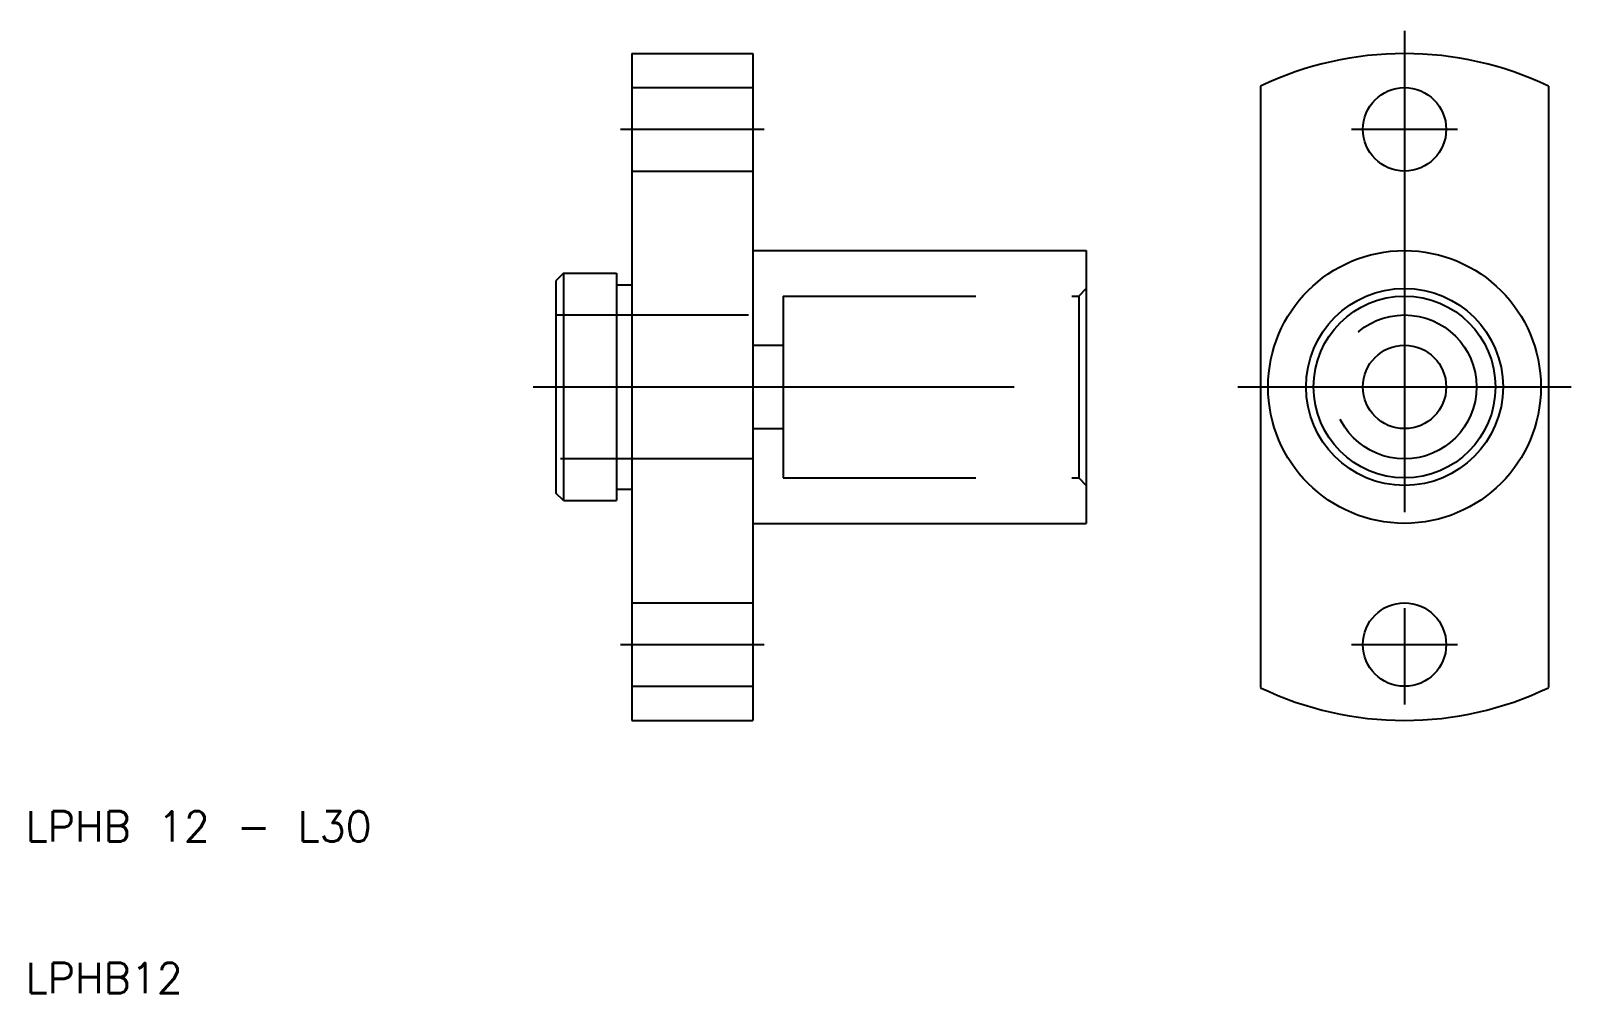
# Model space of a CAD drawing. Extents: x 10 to 112, y 10 to 74.
import ezdxf

# ---------------------------------------------------------------- set-up
doc = ezdxf.new("R2010")
doc.units = 0
doc.linetypes.add('CENTER', pattern=[50.8, 31.75, -6.35, 6.35, -6.35])
doc.linetypes.add('DASHED', pattern=[19.05, 12.7, -6.35])
doc.layers.get('0').update_dxf_attribs({"linetype": 'CONTINUOUS'})
doc.layers.add('CENTER', color=1, linetype='CENTER')
doc.styles.get("Standard").update_dxf_attribs({"font": 'txt.shx'})

msp = doc.modelspace()

# ---------------------------------------------------------------- linework, layer by layer
for p, q in [((50, 72), (58, 72)), ((50, 72), (50, 56.75)), ((58, 72), (58, 59)), ((91.5, 69.84), (91.5, 30.16)), ((110.5, 69.84), (110.5, 30.16)), ((58, 59), (58, 41)), ((58, 59), (80, 59)), ((80, 59), (80, 41)), ((45.5, 57.5), (45, 57)), ((45, 57), (45, 43)), ((45.5, 57.5), (49, 57.5)), ((45.5, 57.5), (45.5, 42.5)), ((49, 57.5), (49, 56.75)), ((49, 56.75), (50, 56.75)), ((49, 56.75), (49, 43.25)), ((50, 56.75), (50, 43.25)), ((45.5, 42.5), (45, 43)), ((49, 43.25), (50, 43.25)), ((49, 43.25), (49, 42.5)), ((50, 43.25), (50, 28)), ((45.5, 42.5), (49, 42.5)), ((58, 41), (58, 28)), ((58, 41), (80, 41)), ((50, 28), (58, 28))]:
    msp.add_line(p, q)
at = {"color": 3, "linetype": 'DASHED'}
for p, q in [((50, 69.75), (58, 69.75)), ((50, 64.25), (58, 64.25)), ((60, 56), (79.5, 56)), ((60, 56), (60, 44)), ((79.5, 56), (80, 56.5)), ((79.5, 56), (79.5, 44)), ((45, 54.75), (58, 54.75)), ((58, 54.75), (58, 45.25)), ((58, 52.75), (60, 52.75)), ((58, 47.25), (60, 47.25)), ((58, 45.25), (45, 45.25)), ((60, 44), (79.5, 44)), ((79.5, 44), (80, 43.5)), ((50, 35.75), (58, 35.75)), ((50, 30.25), (58, 30.25))]:
    msp.add_line(p, q, dxfattribs=at)
for centre, radius in [((101, 67), 2.75), ((101, 50), 9), ((101, 50), 6.5), ((101, 50), 6), ((101, 50), 2.75), ((101, 33), 2.75)]:
    msp.add_circle(centre, radius)
msp.add_circle((101, 50), 4.75, dxfattribs=at)
for start, end in [(64.417, 115.583), (244.417, 295.583)]:
    msp.add_arc((101, 50), 22, start, end)
at = {"layer": 'CENTER'}
for p, q in [((101, 73.5), (101, 26.5)), ((49.25, 67), (58.75, 67)), ((97.5, 67), (104.5, 67)), ((43.5, 50), (81.5, 50)), ((90, 50), (112, 50)), ((49.25, 33), (58.75, 33)), ((97.5, 33), (104.5, 33))]:
    msp.add_line(p, q, dxfattribs=at)

# ---------------------------------------------------------------- texts
for s, p in [('LPHB 12 - L30', (10, 20)), ('LPHB12', (10, 10))]:
    msp.add_text(s, height=2).set_placement(p)

doc.saveas('drawing.dxf')
